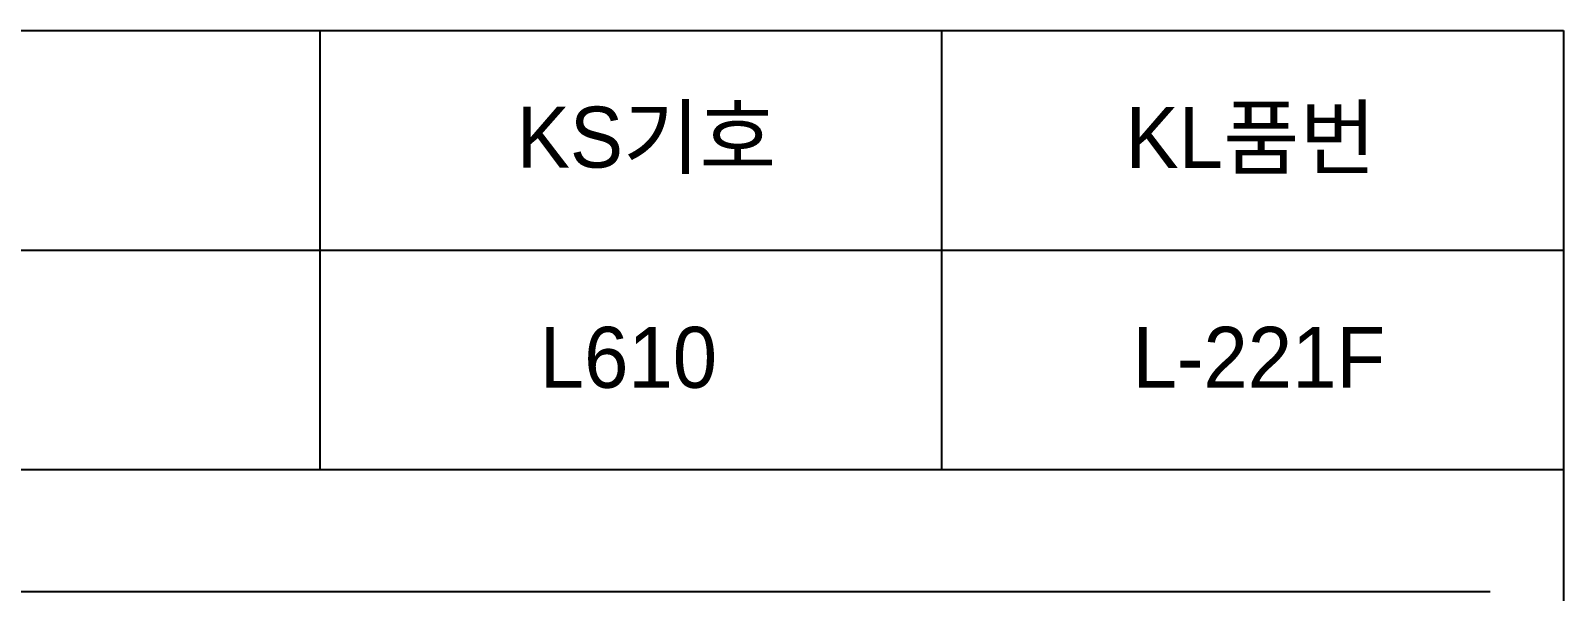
# Model space of a CAD drawing. Header units: millimetres. Extents: x 0 to 3800, y -67 to 2530.
# Drawn here: x 3171 to 3800, y 2300 to 2530 of the extents above; entities that cross this region are included whole.
import ezdxf
from ezdxf.enums import TextEntityAlignment as Align

# ---------------------------------------------------------------- set-up
doc = ezdxf.new("R2010")
doc.units = ezdxf.units.MM
doc.layers.add('TEXT', color=7, linetype='Continuous')
doc.layers.add('도각라인', color=7, linetype='Continuous')
doc.styles.add('타이틀', font='H2GTRM.TTF', dxfattribs={"height": 25})

msp = doc.modelspace()

# ---------------------------------------------------------------- linework, layer by layer
at = {"layer": '도각라인'}
for p, q in [((2000, 2530), (3800, 2530)), ((3290, 2350), (3290, 2530)), ((3545, 2350), (3545, 2530)), ((3800, 2530), (3800, 0)), ((2520, 2440), (3800, 2440)), ((2000, 2350), (3800, 2350)), ((2975, 2300), (3770, 2300))]:
    msp.add_line(p, q, dxfattribs=at)

# ---------------------------------------------------------------- texts
at = {"layer": 'TEXT', "style": '타이틀'}
for s, p in [('KS기호', (3423.85, 2486.32)), ('KL품번', (3671.78, 2486.15)), ('L610', (3416.49, 2396)), ('L-221F', (3675.11, 2396))]:
    msp.add_text(s, height=25, dxfattribs=at).set_placement(p, align=Align.MIDDLE_CENTER)

doc.saveas('drawing.dxf')
